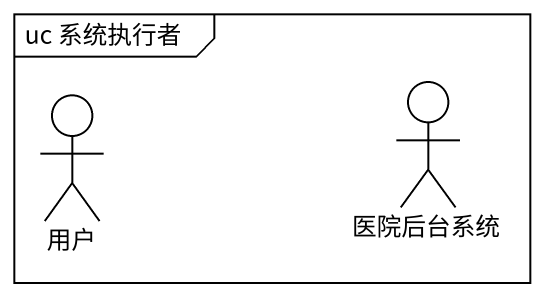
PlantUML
@startuml
mainframe uc 系统执行者
actor 用户
actor 医院后台系统
@enduml
